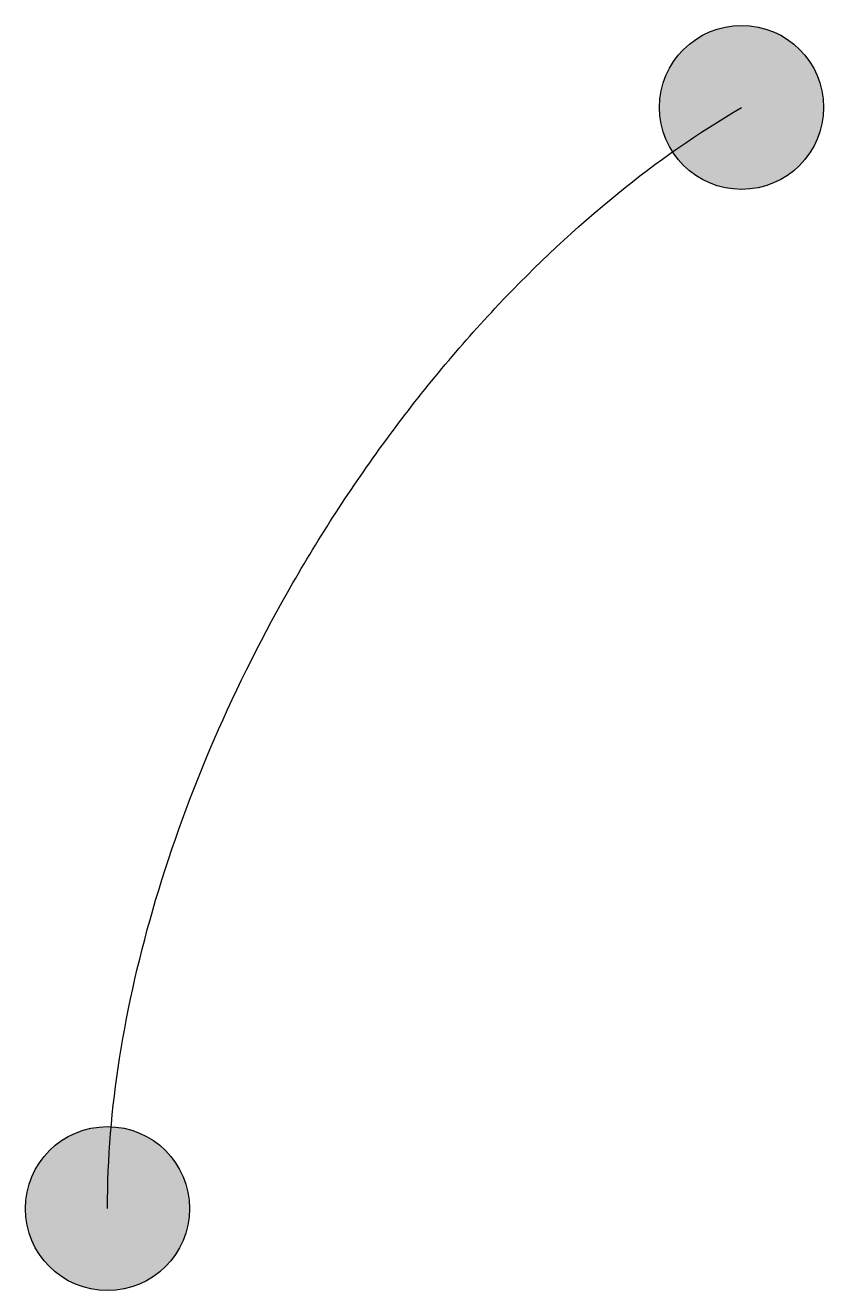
# Model space of a CAD drawing. Header units: millimetres. Extents: x -10099.143 to -10098.9, y -28.62 to -28.235.
import ezdxf

# ---------------------------------------------------------------- set-up
doc = ezdxf.new("R2010")
doc.units = ezdxf.units.MM
doc.layers.add('Tub_iso_conexões', color=2, linetype='Continuous')

msp = doc.modelspace()

# ---------------------------------------------------------------- hatches: boundary and pattern name
at = {"layer": 'Tub_iso_conexões'}
h = msp.add_hatch(color=1, dxfattribs=at)
edge = h.paths.add_edge_path()
edge.add_arc((-10098.92451, -28.25974), 0.025, 0, 360)
h = msp.add_hatch(color=1, dxfattribs=at)
edge = h.paths.add_edge_path()
edge.add_arc((-10099.11762, -28.59536), 0.025, 0, 360)

# ---------------------------------------------------------------- linework, layer by layer
at = {"layer": 'Tub_iso_conexões', "color": 3}
msp.add_lwpolyline([(-10099.11762, -28.59536, -0.038757), (-10099.11392, -28.54964, -0.033284), (-10099.10294, -28.50138, -0.030028), (-10099.08512, -28.45243, -0.028507), (-10099.06112, -28.40466, -0.028488), (-10099.03187, -28.35989, -0.029967), (-10098.99849, -28.31984, -0.033173), (-10098.96224, -28.28602, -0.038579), (-10098.92451, -28.25974, -0.038579)], format="xyb", dxfattribs=at)
at = {"layer": 'Tub_iso_conexões'}
for centre in [(-10098.92451, -28.25974), (-10099.11762, -28.59536)]:
    msp.add_circle(centre, 0.025, dxfattribs=at)

doc.saveas('drawing.dxf')
